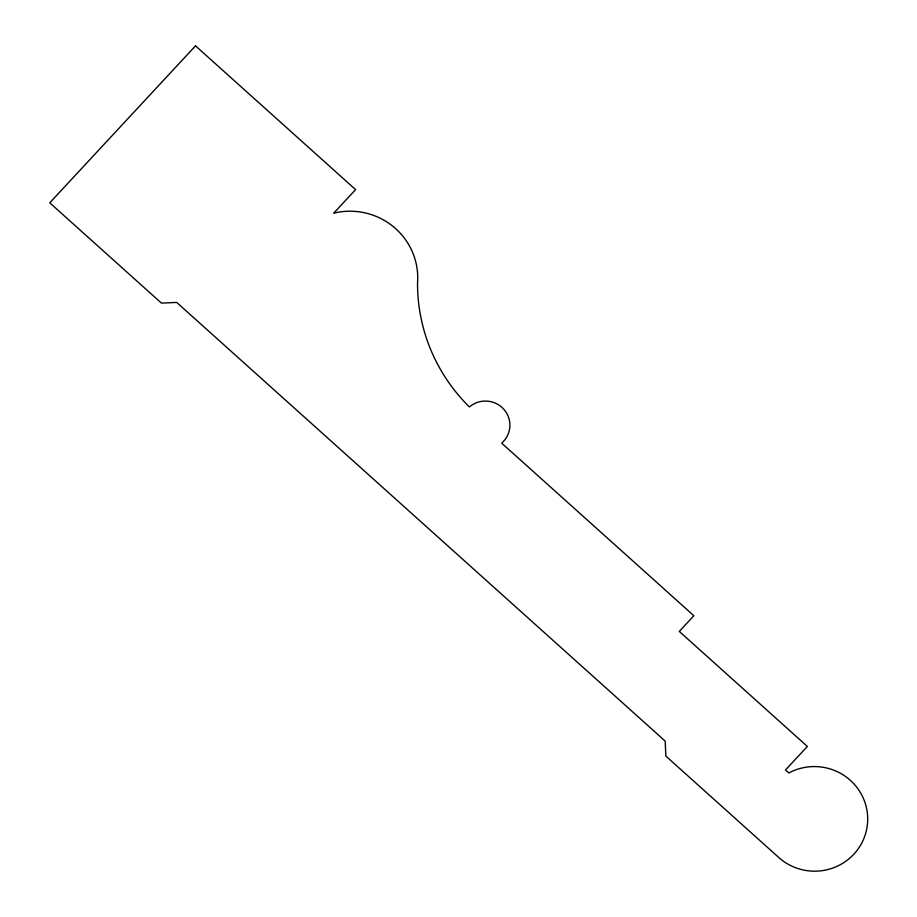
<?xml version="1.0" encoding="UTF-8"?>
<svg xmlns="http://www.w3.org/2000/svg" width="917" height="917" viewBox="0 0 917 917"><rect width="100%" height="100%" fill="white"/><g stroke="black" fill="none" stroke-linecap="round" stroke-linejoin="round"><path stroke-width="1.38" d="M195.516 45.85L49.759 202.817L161.426 303.103L176.717 302.438L665.157 741.074L665.88 756.112L777.536 856.386A53.209 52.303 4.9 0 0 848.901 858.885A53.209 52.303 4.9 0 0 858.312 789.331A53.209 52.303 4.9 0 0 788.838 772.985L785.502 769.982L807.361 746.438L679.291 631.423L693.871 615.731L501.759 443.22L504.167 440.63A24.45 24.025 4.9 0 0 502.596 407.996A24.45 24.025 4.9 0 0 469.389 406.942A177.164 174.138 4.9 0 1 417.533 283.055A67.583 66.437 4.9 0 0 333.731 213.157L355.601 189.613L195.516 45.85"/></g></svg>
